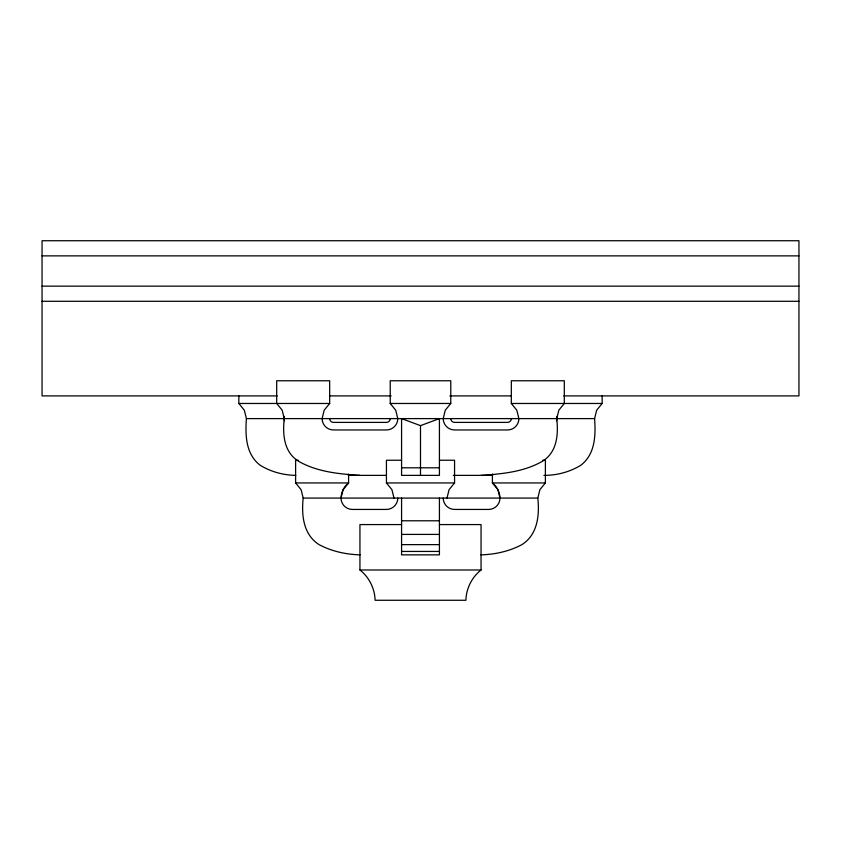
<?xml version="1.0" encoding="UTF-8"?>
<svg xmlns="http://www.w3.org/2000/svg" width="841" height="841" viewBox="0 0 841 841"><rect width="100%" height="100%" fill="white"/><g stroke="black" fill="none" stroke-linecap="round" stroke-linejoin="round"><path stroke-width="1.26" d="M284.426 416.432L284.258 418.608C282.46 434.618 283.848 452.857 299.396 461.751C317.866 472.032 339.249 473.977 359.948 475.375M397.793 498.082A11.354 11.354 0 0 1 386.44 509.436L352.379 509.436A11.354 11.354 0 0 1 341.025 498.082L343.117 489.672L348.595 482.944L348.595 474.114M446.991 498.082L449.083 489.672L454.56 482.944L454.56 460.237L439.423 460.237M480.894 554.85C495.139 554.461 509.278 551.349 521.925 544.632C537.767 534.54 539.617 515.155 537.82 498.082L539.911 489.672L545.388 482.944L545.388 460.237L542.802 460.237M543.917 475.375C556.931 475.417 569.862 472.011 580.963 465.157C595.312 454.056 595.796 435.154 594.587 418.608L596.679 410.198L602.156 403.47L602.156 395.901M284.479 420.826A11.354 11.354 0 0 1 284.258 418.608L282.166 410.198L276.689 403.47L276.689 380.763L329.672 380.763L329.672 403.47L324.195 410.198L322.103 418.608A11.354 11.354 0 0 0 333.457 429.961L386.44 429.961A11.354 11.354 0 0 0 397.793 418.608L395.701 410.198L390.224 403.47L390.224 380.763L450.776 380.763L450.776 403.47L445.299 410.198L443.207 418.608A11.354 11.354 0 0 0 454.56 429.961L507.543 429.961A11.354 11.354 0 0 0 518.897 418.608L516.805 410.198L511.328 403.47L511.328 380.763L564.311 380.763L564.311 403.47L558.834 410.198L556.742 418.608A11.354 11.354 0 0 1 556.521 420.826M439.423 524.574L481.052 524.574L481.052 569.988C471.864 577.21 466.187 588.574 465.914 600.264L375.086 600.264C374.813 588.574 369.136 577.21 359.948 569.988L359.948 524.574L401.577 524.574M420.5 425.641L439.423 418.608L439.423 475.375L401.577 475.375L401.577 418.608L420.5 425.641L420.5 475.375M481.052 475.375C501.751 473.977 523.134 472.032 541.604 461.751C557.152 452.857 558.54 434.618 556.742 418.608L556.574 416.432M42.05 255.874L798.95 255.874M42.05 286.15L798.95 286.15M42.05 301.288L798.95 301.288M277.267 395.901L42.05 395.901L42.05 240.736L798.95 240.736L798.95 395.901L563.733 395.901M329.504 395.901L391.202 395.901M449.798 395.901L511.496 395.901M238.844 395.901L238.844 403.47L329.672 403.47M390.224 403.47L450.776 403.47M511.328 403.47L602.156 403.47M238.844 403.47L244.321 410.198L246.413 418.608L594.587 418.608M298.198 460.237L295.611 460.237L295.611 482.944L301.089 489.672L303.18 498.082C301.383 515.155 303.233 534.54 319.075 544.632C331.722 551.349 345.861 554.461 360.106 554.85M401.577 460.237L386.44 460.237L386.44 482.944L391.917 489.672L394.009 498.082M401.577 467.806L439.423 467.806M295.769 475.375C283.196 475.133 270.77 471.801 260.037 465.157C245.688 454.056 245.204 435.154 246.413 418.608M348.29 475.375L386.366 475.375M453.32 475.375L492.71 475.375M295.611 482.944L348.595 482.944A19.869 19.869 0 0 0 341.025 498.082M386.44 482.944L454.56 482.944M545.388 482.944L492.405 482.944L492.405 474.114M303.18 498.082L537.82 498.082M401.577 520.789L439.423 520.789M401.577 534.413L439.423 534.413M401.577 544.632L439.423 544.632M401.577 551.444L439.423 551.444M359.948 569.988L481.052 569.988M499.975 498.082L497.883 489.672L492.405 482.944A19.869 19.869 0 0 1 499.975 498.082A11.354 11.354 0 0 1 488.621 509.436L454.56 509.436A11.354 11.354 0 0 1 443.207 498.082M439.423 498.082L439.423 554.85L401.577 554.85L401.577 498.082M511.328 418.608A3.784 3.784 0 0 1 507.543 422.392L454.56 422.392A3.784 3.784 0 0 1 450.776 418.608M329.672 418.608A3.784 3.784 0 0 0 333.457 422.392L386.44 422.392A3.784 3.784 0 0 0 390.224 418.608"/></g></svg>
